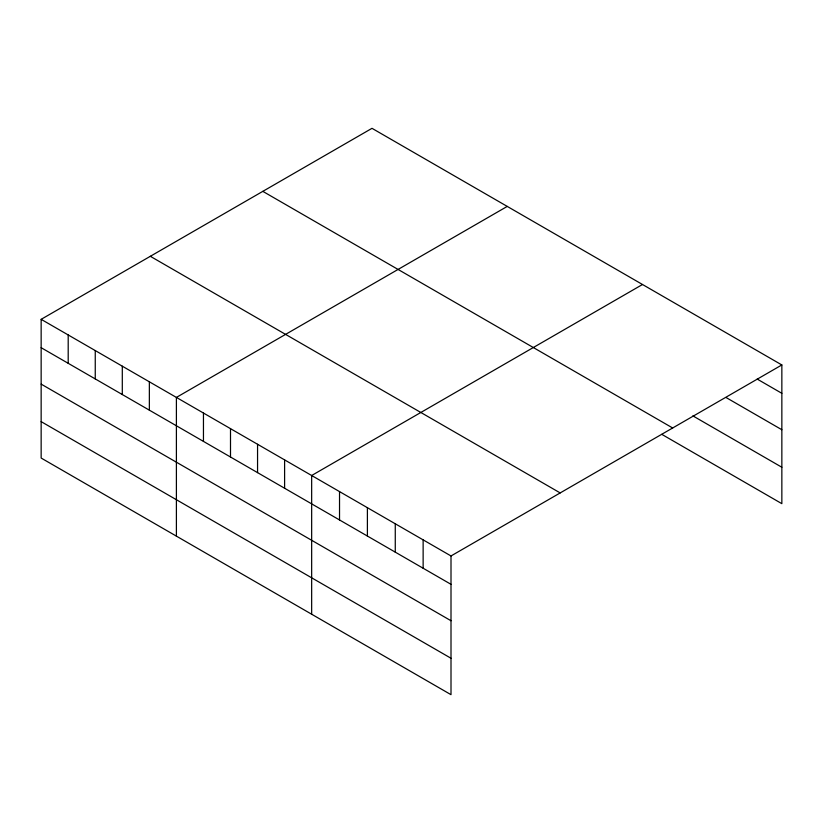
<?xml version="1.0" encoding="UTF-8"?>
<svg xmlns="http://www.w3.org/2000/svg" width="823" height="823" viewBox="0 0 823 823"><rect width="100%" height="100%" fill="white"/><g stroke="black" fill="none" stroke-linecap="round" stroke-linejoin="round"><path stroke-width="1.23" d="M41.15 319.334L451.004 555.957L451.004 694.674L41.15 458.051L41.15 319.334L371.996 128.326L781.85 364.949L781.85 503.666L661.795 434.349M507.246 206.408L176.4 397.416L176.4 536.133M642.496 284.501L311.66 475.509L311.66 614.225M451.004 555.957L781.85 364.949M757.191 379.074L781.85 393.312M726.112 397.55L781.85 429.729M692.884 415.882L781.85 467.248M262.815 191.358L672.669 427.981M150.331 256.303L560.185 492.926M41.15 347.687L451.004 584.32M41.15 384.115L451.004 620.737M41.15 421.633L451.004 658.256M423.135 539.867L423.135 568.23M395.266 523.778L395.266 552.14M367.397 507.688L367.397 536.051M339.529 491.598L339.529 519.961M284.604 459.892L284.604 488.245M257.558 444.276L257.558 472.628M230.502 428.66L230.502 457.012M203.456 413.033L203.456 441.395M149.354 381.8L149.354 410.163M122.298 366.184L122.298 394.546M95.252 350.567L95.252 378.93M68.196 334.951L68.196 363.313"/></g></svg>
